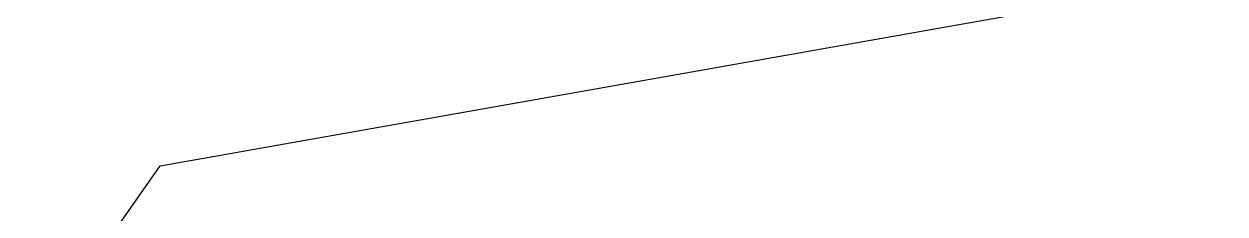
# Model space of a CAD drawing. Header units: millimetres. Extents: x -65527 to 8894748, y -37603 to 223697.
# Drawn here: x -31393.3 to -31378.14, y 101139.19 to 101141.59 of the extents above; entities that cross this region are included whole.
import ezdxf

# ---------------------------------------------------------------- set-up
doc = ezdxf.new("R2010")
doc.units = ezdxf.units.MM
doc.header["$LTSCALE"] = 10
doc.layers.add('Архитектура', color=251, linetype='Continuous')

msp = doc.modelspace()

# ---------------------------------------------------------------- linework, layer by layer
at = {"layer": 'Архитектура', "lineweight": 25, "transparency": 33554684}
msp.add_lwpolyline([(-31387.183, 101109.373), (-31392.375, 101138.665), (-31391.585, 101139.796), (-31368.845, 101143.826), (-31367.715, 101143.036), (-31367.013, 101139.074), (-31367.93, 101138.664), (-31368.213, 101138.861), (-31372.775, 101138.053), (-31372.874, 101137.911), (-31374.977, 101135.805), (-31375.364, 101134.498), (-31374.322, 101128.616)], dxfattribs=at)
msp.add_lwpolyline([(-31387.183, 101109.373), (-31392.375, 101138.665), (-31391.585, 101139.796), (-31368.845, 101143.826), (-31367.715, 101143.036), (-31367.013, 101139.074), (-31367.93, 101138.664), (-31368.213, 101138.861), (-31372.775, 101138.053), (-31372.874, 101137.911), (-31374.977, 101135.805), (-31375.364, 101134.498), (-31374.322, 101128.616)], dxfattribs=at)
msp.add_lwpolyline([(-31387.183, 101109.373), (-31392.375, 101138.665), (-31391.585, 101139.796), (-31368.845, 101143.826), (-31367.715, 101143.036), (-31367.013, 101139.074), (-31367.93, 101138.664), (-31368.213, 101138.861), (-31372.775, 101138.053), (-31372.874, 101137.911), (-31374.977, 101135.805), (-31375.364, 101134.498), (-31374.322, 101128.616)], dxfattribs=at)
msp.add_lwpolyline([(-31387.183, 101109.373), (-31392.375, 101138.665), (-31391.585, 101139.796), (-31368.845, 101143.826), (-31367.715, 101143.036), (-31367.013, 101139.074), (-31367.93, 101138.664), (-31368.213, 101138.861), (-31372.775, 101138.053), (-31372.874, 101137.911), (-31374.977, 101135.805), (-31375.364, 101134.498), (-31374.322, 101128.616)], dxfattribs=at)
msp.add_lwpolyline([(-31387.183, 101109.373), (-31392.375, 101138.665), (-31391.585, 101139.796), (-31368.845, 101143.826), (-31367.715, 101143.036), (-31367.013, 101139.074), (-31367.93, 101138.664), (-31368.213, 101138.861), (-31372.775, 101138.053), (-31372.874, 101137.911), (-31374.977, 101135.805), (-31375.364, 101134.498), (-31374.322, 101128.616)], dxfattribs=at)
msp.add_lwpolyline([(-31387.183, 101109.373), (-31392.375, 101138.665), (-31391.585, 101139.796), (-31368.845, 101143.826), (-31367.715, 101143.036), (-31367.013, 101139.074), (-31367.93, 101138.664), (-31368.213, 101138.861), (-31372.775, 101138.053), (-31372.874, 101137.911), (-31374.977, 101135.805), (-31375.364, 101134.498), (-31374.322, 101128.616)], dxfattribs=at)
msp.add_lwpolyline([(-31387.183, 101109.373), (-31392.375, 101138.665), (-31391.585, 101139.796), (-31368.845, 101143.826), (-31367.715, 101143.036), (-31367.013, 101139.074), (-31367.93, 101138.664), (-31368.213, 101138.861), (-31372.775, 101138.053), (-31372.874, 101137.911), (-31374.977, 101135.805), (-31375.364, 101134.498), (-31374.322, 101128.616)], dxfattribs=at)
msp.add_lwpolyline([(-31387.183, 101109.373), (-31392.375, 101138.665), (-31391.585, 101139.796), (-31368.845, 101143.826), (-31367.715, 101143.036), (-31367.013, 101139.074), (-31367.93, 101138.664), (-31368.213, 101138.861), (-31372.775, 101138.053), (-31372.874, 101137.911), (-31374.977, 101135.805), (-31375.364, 101134.498), (-31374.322, 101128.616)], dxfattribs=at)
msp.add_lwpolyline([(-31387.183, 101109.373), (-31392.375, 101138.665), (-31391.585, 101139.796), (-31368.845, 101143.826), (-31367.715, 101143.036), (-31367.013, 101139.074), (-31367.93, 101138.664), (-31368.213, 101138.861), (-31372.775, 101138.053), (-31372.874, 101137.911), (-31374.977, 101135.805), (-31375.364, 101134.498), (-31374.322, 101128.616)], dxfattribs=at)
msp.add_lwpolyline([(-31387.183, 101109.373), (-31392.375, 101138.665), (-31391.585, 101139.796), (-31368.845, 101143.826), (-31367.715, 101143.036), (-31367.013, 101139.074), (-31367.93, 101138.664), (-31368.213, 101138.861), (-31372.775, 101138.053), (-31372.874, 101137.911), (-31374.977, 101135.805), (-31375.364, 101134.498), (-31374.322, 101128.616)], dxfattribs=at)
msp.add_lwpolyline([(-31387.183, 101109.373), (-31392.375, 101138.665), (-31391.585, 101139.796), (-31368.845, 101143.826), (-31367.715, 101143.036), (-31367.013, 101139.074), (-31367.93, 101138.664), (-31368.213, 101138.861), (-31372.775, 101138.053), (-31372.874, 101137.911), (-31374.977, 101135.805), (-31375.364, 101134.498), (-31374.322, 101128.616)], dxfattribs=at)
msp.add_lwpolyline([(-31387.183, 101109.373), (-31392.375, 101138.665), (-31391.585, 101139.796), (-31368.845, 101143.826), (-31367.715, 101143.036), (-31367.013, 101139.074), (-31367.93, 101138.664), (-31368.213, 101138.861), (-31372.775, 101138.053), (-31372.874, 101137.911), (-31374.977, 101135.805), (-31375.364, 101134.498), (-31374.322, 101128.616)], dxfattribs=at)
msp.add_lwpolyline([(-31387.183, 101109.373), (-31392.375, 101138.665), (-31391.585, 101139.796), (-31368.845, 101143.826), (-31367.715, 101143.036), (-31367.013, 101139.074), (-31367.93, 101138.664), (-31368.213, 101138.861), (-31372.775, 101138.053), (-31372.874, 101137.911), (-31374.977, 101135.805), (-31375.364, 101134.498), (-31374.322, 101128.616)], dxfattribs=at)
msp.add_lwpolyline([(-31387.183, 101109.373), (-31392.375, 101138.665), (-31391.585, 101139.796), (-31368.845, 101143.826), (-31367.715, 101143.036), (-31367.013, 101139.074), (-31367.93, 101138.664), (-31368.213, 101138.861), (-31372.775, 101138.053), (-31372.874, 101137.911), (-31374.977, 101135.805), (-31375.364, 101134.498), (-31374.322, 101128.616)], dxfattribs=at)
msp.add_lwpolyline([(-31387.183, 101109.373), (-31392.375, 101138.665), (-31391.585, 101139.796), (-31368.845, 101143.826), (-31367.715, 101143.036), (-31367.013, 101139.074), (-31367.93, 101138.664), (-31368.213, 101138.861), (-31372.775, 101138.053), (-31372.874, 101137.911), (-31374.977, 101135.805), (-31375.364, 101134.498), (-31374.322, 101128.616)], dxfattribs=at)
msp.add_lwpolyline([(-31387.183, 101109.373), (-31392.375, 101138.665), (-31391.585, 101139.796), (-31368.845, 101143.826), (-31367.715, 101143.036), (-31367.013, 101139.074), (-31367.93, 101138.664), (-31368.213, 101138.861), (-31372.775, 101138.053), (-31372.874, 101137.911), (-31374.977, 101135.805), (-31375.364, 101134.498), (-31374.322, 101128.616)], dxfattribs=at)
msp.add_lwpolyline([(-31387.183, 101109.373), (-31392.375, 101138.665), (-31391.585, 101139.796), (-31368.845, 101143.826), (-31367.715, 101143.036), (-31367.013, 101139.074), (-31367.93, 101138.664), (-31368.213, 101138.861), (-31372.775, 101138.053), (-31372.874, 101137.911), (-31374.977, 101135.805), (-31375.364, 101134.498), (-31374.322, 101128.616)], dxfattribs=at)
msp.add_lwpolyline([(-31387.183, 101109.373), (-31392.375, 101138.665), (-31391.585, 101139.796), (-31368.845, 101143.826), (-31367.715, 101143.036), (-31367.013, 101139.074), (-31367.93, 101138.664), (-31368.213, 101138.861), (-31372.775, 101138.053), (-31372.874, 101137.911), (-31374.977, 101135.805), (-31375.364, 101134.498), (-31374.322, 101128.616)], dxfattribs=at)
msp.add_lwpolyline([(-31387.183, 101109.373), (-31392.375, 101138.665), (-31391.585, 101139.796), (-31368.845, 101143.826), (-31367.715, 101143.036), (-31367.013, 101139.074), (-31367.93, 101138.664), (-31368.213, 101138.861), (-31372.775, 101138.053), (-31372.874, 101137.911), (-31374.977, 101135.805), (-31375.364, 101134.498), (-31374.322, 101128.616)], dxfattribs=at)
msp.add_lwpolyline([(-31387.183, 101109.373), (-31392.375, 101138.665), (-31391.585, 101139.796), (-31368.845, 101143.826), (-31367.715, 101143.036), (-31367.013, 101139.074), (-31367.93, 101138.664), (-31368.213, 101138.861), (-31372.775, 101138.053), (-31372.874, 101137.911), (-31374.977, 101135.805), (-31375.364, 101134.498), (-31374.322, 101128.616)], dxfattribs=at)
msp.add_lwpolyline([(-31387.183, 101109.373), (-31392.375, 101138.665), (-31391.585, 101139.796), (-31368.845, 101143.826), (-31367.715, 101143.036), (-31367.013, 101139.074), (-31367.93, 101138.664), (-31368.213, 101138.861), (-31372.775, 101138.053), (-31372.874, 101137.911), (-31374.977, 101135.805), (-31375.364, 101134.498), (-31374.322, 101128.616)], dxfattribs=at)
msp.add_lwpolyline([(-31387.183, 101109.373), (-31392.375, 101138.665), (-31391.585, 101139.796), (-31368.845, 101143.826), (-31367.715, 101143.036), (-31367.013, 101139.074), (-31367.93, 101138.664), (-31368.213, 101138.861), (-31372.775, 101138.053), (-31372.874, 101137.911), (-31374.977, 101135.805), (-31375.364, 101134.498), (-31374.322, 101128.616)], dxfattribs=at)
msp.add_lwpolyline([(-31387.183, 101109.373), (-31392.375, 101138.665), (-31391.585, 101139.796), (-31368.845, 101143.826), (-31367.715, 101143.036), (-31367.013, 101139.074), (-31367.93, 101138.664), (-31368.213, 101138.861), (-31372.775, 101138.053), (-31372.874, 101137.911), (-31374.977, 101135.805), (-31375.364, 101134.498), (-31374.322, 101128.616)], dxfattribs=at)
msp.add_lwpolyline([(-31387.183, 101109.373), (-31392.375, 101138.665), (-31391.585, 101139.796), (-31368.845, 101143.826), (-31367.715, 101143.036), (-31367.013, 101139.074), (-31367.93, 101138.664), (-31368.213, 101138.861), (-31372.775, 101138.053), (-31372.874, 101137.911), (-31374.977, 101135.805), (-31375.364, 101134.498), (-31374.322, 101128.616)], dxfattribs=at)
msp.add_lwpolyline([(-31387.183, 101109.373), (-31392.375, 101138.665), (-31391.585, 101139.796), (-31368.845, 101143.826), (-31367.715, 101143.036), (-31367.013, 101139.074), (-31367.93, 101138.664), (-31368.213, 101138.861), (-31372.775, 101138.053), (-31372.874, 101137.911), (-31374.977, 101135.805), (-31375.364, 101134.498), (-31374.322, 101128.616)], dxfattribs=at)
msp.add_lwpolyline([(-31387.183, 101109.373), (-31392.375, 101138.665), (-31391.585, 101139.796), (-31368.845, 101143.826), (-31367.715, 101143.036), (-31367.013, 101139.074), (-31367.93, 101138.664), (-31368.213, 101138.861), (-31372.775, 101138.053), (-31372.874, 101137.911), (-31374.977, 101135.805), (-31375.364, 101134.498), (-31374.322, 101128.616)], dxfattribs=at)
msp.add_lwpolyline([(-31387.183, 101109.373), (-31392.375, 101138.665), (-31391.585, 101139.796), (-31368.845, 101143.826), (-31367.715, 101143.036), (-31367.013, 101139.074), (-31367.93, 101138.664), (-31368.213, 101138.861), (-31372.775, 101138.053), (-31372.874, 101137.911), (-31374.977, 101135.805), (-31375.364, 101134.498), (-31374.322, 101128.616)], dxfattribs=at)
msp.add_lwpolyline([(-31387.183, 101109.373), (-31392.375, 101138.665), (-31391.585, 101139.796), (-31368.845, 101143.826), (-31367.715, 101143.036), (-31367.013, 101139.074), (-31367.93, 101138.664), (-31368.213, 101138.861), (-31372.775, 101138.053), (-31372.874, 101137.911), (-31374.977, 101135.805), (-31375.364, 101134.498), (-31374.322, 101128.616)], dxfattribs=at)
msp.add_lwpolyline([(-31387.183, 101109.373), (-31392.375, 101138.665), (-31391.585, 101139.796), (-31368.845, 101143.826), (-31367.715, 101143.036), (-31367.013, 101139.074), (-31367.93, 101138.664), (-31368.213, 101138.861), (-31372.775, 101138.053), (-31372.874, 101137.911), (-31374.977, 101135.805), (-31375.364, 101134.498), (-31374.322, 101128.616)], dxfattribs=at)
msp.add_lwpolyline([(-31387.183, 101109.373), (-31392.375, 101138.665), (-31391.585, 101139.796), (-31368.845, 101143.826), (-31367.715, 101143.036), (-31367.013, 101139.074), (-31367.93, 101138.664), (-31368.213, 101138.861), (-31372.775, 101138.053), (-31372.874, 101137.911), (-31374.977, 101135.805), (-31375.364, 101134.498), (-31374.322, 101128.616)], dxfattribs=at)
msp.add_lwpolyline([(-31387.183, 101109.373), (-31392.375, 101138.665), (-31391.585, 101139.796), (-31368.845, 101143.826), (-31367.715, 101143.036), (-31367.013, 101139.074), (-31367.93, 101138.664), (-31368.213, 101138.861), (-31372.775, 101138.053), (-31372.874, 101137.911), (-31374.977, 101135.805), (-31375.364, 101134.498), (-31374.322, 101128.616)], dxfattribs=at)
msp.add_lwpolyline([(-31387.183, 101109.373), (-31392.375, 101138.665), (-31391.585, 101139.796), (-31368.845, 101143.826), (-31367.715, 101143.036), (-31367.013, 101139.074), (-31367.93, 101138.664), (-31368.213, 101138.861), (-31372.775, 101138.053), (-31372.874, 101137.911), (-31374.977, 101135.805), (-31375.364, 101134.498), (-31374.322, 101128.616)], dxfattribs=at)
msp.add_lwpolyline([(-31387.183, 101109.373), (-31392.375, 101138.665), (-31391.585, 101139.796), (-31368.845, 101143.826), (-31367.715, 101143.036), (-31367.013, 101139.074), (-31367.93, 101138.664), (-31368.213, 101138.861), (-31372.775, 101138.053), (-31372.874, 101137.911), (-31374.977, 101135.805), (-31375.364, 101134.498), (-31374.322, 101128.616)], dxfattribs=at)
msp.add_lwpolyline([(-31387.183, 101109.373), (-31392.375, 101138.665), (-31391.585, 101139.796), (-31368.845, 101143.826), (-31367.715, 101143.036), (-31367.013, 101139.074), (-31367.93, 101138.664), (-31368.213, 101138.861), (-31372.775, 101138.053), (-31372.874, 101137.911), (-31374.977, 101135.805), (-31375.364, 101134.498), (-31374.322, 101128.616)], dxfattribs=at)
msp.add_lwpolyline([(-31387.183, 101109.373), (-31392.375, 101138.665), (-31391.585, 101139.796), (-31368.845, 101143.826), (-31367.715, 101143.036), (-31367.013, 101139.074), (-31367.93, 101138.664), (-31368.213, 101138.861), (-31372.775, 101138.053), (-31372.874, 101137.911), (-31374.977, 101135.805), (-31375.364, 101134.498), (-31374.322, 101128.616)], dxfattribs=at)
msp.add_lwpolyline([(-31387.183, 101109.373), (-31392.375, 101138.665), (-31391.585, 101139.796), (-31368.845, 101143.826), (-31367.715, 101143.036), (-31367.013, 101139.074), (-31367.93, 101138.664), (-31368.213, 101138.861), (-31372.775, 101138.053), (-31372.874, 101137.911), (-31374.977, 101135.805), (-31375.364, 101134.498), (-31374.322, 101128.616)], dxfattribs=at)
msp.add_lwpolyline([(-31387.183, 101109.373), (-31392.375, 101138.665), (-31391.585, 101139.796), (-31368.845, 101143.826), (-31367.715, 101143.036), (-31367.013, 101139.074), (-31367.93, 101138.664), (-31368.213, 101138.861), (-31372.775, 101138.053), (-31372.874, 101137.911), (-31374.977, 101135.805), (-31375.364, 101134.498), (-31374.322, 101128.616)], dxfattribs=at)
msp.add_lwpolyline([(-31387.183, 101109.373), (-31392.375, 101138.665), (-31391.585, 101139.796), (-31368.845, 101143.826), (-31367.715, 101143.036), (-31367.013, 101139.074), (-31367.93, 101138.664), (-31368.213, 101138.861), (-31372.775, 101138.053), (-31372.874, 101137.911), (-31374.977, 101135.805), (-31375.364, 101134.498), (-31374.322, 101128.616)], dxfattribs=at)
msp.add_lwpolyline([(-31387.183, 101109.373), (-31392.375, 101138.665), (-31391.585, 101139.796), (-31368.845, 101143.826), (-31367.715, 101143.036), (-31367.013, 101139.074), (-31367.93, 101138.664), (-31368.213, 101138.861), (-31372.775, 101138.053), (-31372.874, 101137.911), (-31374.977, 101135.805), (-31375.364, 101134.498), (-31374.322, 101128.616)], dxfattribs=at)
msp.add_lwpolyline([(-31387.183, 101109.373), (-31392.375, 101138.665), (-31391.585, 101139.796), (-31368.845, 101143.826), (-31367.715, 101143.036), (-31367.013, 101139.074), (-31367.93, 101138.664), (-31368.213, 101138.861), (-31372.775, 101138.053), (-31372.874, 101137.911), (-31374.977, 101135.805), (-31375.364, 101134.498), (-31374.322, 101128.616)], dxfattribs=at)
msp.add_lwpolyline([(-31387.183, 101109.373), (-31392.375, 101138.665), (-31391.585, 101139.796), (-31368.845, 101143.826), (-31367.715, 101143.036), (-31367.013, 101139.074), (-31367.93, 101138.664), (-31368.213, 101138.861), (-31372.775, 101138.053), (-31372.874, 101137.911), (-31374.977, 101135.805), (-31375.364, 101134.498), (-31374.322, 101128.616)], dxfattribs=at)
msp.add_lwpolyline([(-31387.183, 101109.373), (-31392.375, 101138.665), (-31391.585, 101139.796), (-31368.845, 101143.826), (-31367.715, 101143.036), (-31367.013, 101139.074), (-31367.93, 101138.664), (-31368.213, 101138.861), (-31372.775, 101138.053), (-31372.874, 101137.911), (-31374.977, 101135.805), (-31375.364, 101134.498), (-31374.322, 101128.616)], dxfattribs=at)
msp.add_lwpolyline([(-31387.183, 101109.373), (-31392.375, 101138.665), (-31391.585, 101139.796), (-31368.845, 101143.826), (-31367.715, 101143.036), (-31367.013, 101139.074), (-31367.93, 101138.664), (-31368.213, 101138.861), (-31372.775, 101138.053), (-31372.874, 101137.911), (-31374.977, 101135.805), (-31375.364, 101134.498), (-31374.322, 101128.616)], dxfattribs=at)
msp.add_lwpolyline([(-31387.183, 101109.373), (-31392.375, 101138.665), (-31391.585, 101139.796), (-31368.845, 101143.826), (-31367.715, 101143.036), (-31367.013, 101139.074), (-31367.93, 101138.664), (-31368.213, 101138.861), (-31372.775, 101138.053), (-31372.874, 101137.911), (-31374.977, 101135.805), (-31375.364, 101134.498), (-31374.322, 101128.616)], dxfattribs=at)
msp.add_lwpolyline([(-31387.183, 101109.373), (-31392.375, 101138.665), (-31391.585, 101139.796), (-31368.845, 101143.826), (-31367.715, 101143.036), (-31367.013, 101139.074), (-31367.93, 101138.664), (-31368.213, 101138.861), (-31372.775, 101138.053), (-31372.874, 101137.911), (-31374.977, 101135.805), (-31375.364, 101134.498), (-31374.322, 101128.616)], dxfattribs=at)
msp.add_lwpolyline([(-31387.183, 101109.373), (-31392.375, 101138.665), (-31391.585, 101139.796), (-31368.845, 101143.826), (-31367.715, 101143.036), (-31367.013, 101139.074), (-31367.93, 101138.664), (-31368.213, 101138.861), (-31372.775, 101138.053), (-31372.874, 101137.911), (-31374.977, 101135.805), (-31375.364, 101134.498), (-31374.322, 101128.616)], dxfattribs=at)
msp.add_lwpolyline([(-31387.183, 101109.373), (-31392.375, 101138.665), (-31391.585, 101139.796), (-31368.845, 101143.826), (-31367.715, 101143.036), (-31367.013, 101139.074), (-31367.93, 101138.664), (-31368.213, 101138.861), (-31372.775, 101138.053), (-31372.874, 101137.911), (-31374.977, 101135.805), (-31375.364, 101134.498), (-31374.322, 101128.616)], dxfattribs=at)
msp.add_lwpolyline([(-31387.183, 101109.373), (-31392.375, 101138.665), (-31391.585, 101139.796), (-31368.845, 101143.826), (-31367.715, 101143.036), (-31367.013, 101139.074), (-31367.93, 101138.664), (-31368.213, 101138.861), (-31372.775, 101138.053), (-31372.874, 101137.911), (-31374.977, 101135.805), (-31375.364, 101134.498), (-31374.322, 101128.616)], dxfattribs=at)
msp.add_lwpolyline([(-31387.183, 101109.373), (-31392.375, 101138.665), (-31391.585, 101139.796), (-31368.845, 101143.826), (-31367.715, 101143.036), (-31367.013, 101139.074), (-31367.93, 101138.664), (-31368.213, 101138.861), (-31372.775, 101138.053), (-31372.874, 101137.911), (-31374.977, 101135.805), (-31375.364, 101134.498), (-31374.322, 101128.616)], dxfattribs=at)
msp.add_lwpolyline([(-31387.183, 101109.373), (-31392.375, 101138.665), (-31391.585, 101139.796), (-31368.845, 101143.826), (-31367.715, 101143.036), (-31367.013, 101139.074), (-31367.93, 101138.664), (-31368.213, 101138.861), (-31372.775, 101138.053), (-31372.874, 101137.911), (-31374.977, 101135.805), (-31375.364, 101134.498), (-31374.322, 101128.616)], dxfattribs=at)
msp.add_lwpolyline([(-31387.183, 101109.373), (-31392.375, 101138.665), (-31391.585, 101139.796), (-31368.845, 101143.826), (-31367.715, 101143.036), (-31367.013, 101139.074), (-31367.93, 101138.664), (-31368.213, 101138.861), (-31372.775, 101138.053), (-31372.874, 101137.911), (-31374.977, 101135.805), (-31375.364, 101134.498), (-31374.322, 101128.616)], dxfattribs=at)
msp.add_lwpolyline([(-31387.183, 101109.373), (-31392.375, 101138.665), (-31391.585, 101139.796), (-31368.845, 101143.826), (-31367.715, 101143.036), (-31367.013, 101139.074), (-31367.93, 101138.664), (-31368.213, 101138.861), (-31372.775, 101138.053), (-31372.874, 101137.911), (-31374.977, 101135.805), (-31375.364, 101134.498), (-31374.322, 101128.616)], dxfattribs=at)
msp.add_lwpolyline([(-31387.183, 101109.373), (-31392.375, 101138.665), (-31391.585, 101139.796), (-31368.845, 101143.826), (-31367.715, 101143.036), (-31367.013, 101139.074), (-31367.93, 101138.664), (-31368.213, 101138.861), (-31372.775, 101138.053), (-31372.874, 101137.911), (-31374.977, 101135.805), (-31375.364, 101134.498), (-31374.322, 101128.616)], dxfattribs=at)
msp.add_lwpolyline([(-31387.183, 101109.373), (-31392.375, 101138.665), (-31391.585, 101139.796), (-31368.845, 101143.826), (-31367.715, 101143.036), (-31367.013, 101139.074), (-31367.93, 101138.664), (-31368.213, 101138.861), (-31372.775, 101138.053), (-31372.874, 101137.911), (-31374.977, 101135.805), (-31375.364, 101134.498), (-31374.322, 101128.616)], dxfattribs=at)
msp.add_lwpolyline([(-31387.183, 101109.373), (-31392.375, 101138.665), (-31391.585, 101139.796), (-31368.845, 101143.826), (-31367.715, 101143.036), (-31367.013, 101139.074), (-31367.93, 101138.664), (-31368.213, 101138.861), (-31372.775, 101138.053), (-31372.874, 101137.911), (-31374.977, 101135.805), (-31375.364, 101134.498), (-31374.322, 101128.616)], dxfattribs=at)
msp.add_lwpolyline([(-31387.183, 101109.373), (-31392.375, 101138.665), (-31391.585, 101139.796), (-31368.845, 101143.826), (-31367.715, 101143.036), (-31367.013, 101139.074), (-31367.93, 101138.664), (-31368.213, 101138.861), (-31372.775, 101138.053), (-31372.874, 101137.911), (-31374.977, 101135.805), (-31375.364, 101134.498), (-31374.322, 101128.616)], dxfattribs=at)
msp.add_lwpolyline([(-31387.183, 101109.373), (-31392.375, 101138.665), (-31391.585, 101139.796), (-31368.845, 101143.826), (-31367.715, 101143.036), (-31367.013, 101139.074), (-31367.93, 101138.664), (-31368.213, 101138.861), (-31372.775, 101138.053), (-31372.874, 101137.911), (-31374.977, 101135.805), (-31375.364, 101134.498), (-31374.322, 101128.616)], dxfattribs=at)
msp.add_lwpolyline([(-31387.183, 101109.373), (-31392.375, 101138.665), (-31391.585, 101139.796), (-31368.845, 101143.826), (-31367.715, 101143.036), (-31367.013, 101139.074), (-31367.93, 101138.664), (-31368.213, 101138.861), (-31372.775, 101138.053), (-31372.874, 101137.911), (-31374.977, 101135.805), (-31375.364, 101134.498), (-31374.322, 101128.616)], dxfattribs=at)
msp.add_lwpolyline([(-31387.183, 101109.373), (-31392.375, 101138.665), (-31391.585, 101139.796), (-31368.845, 101143.826), (-31367.715, 101143.036), (-31367.013, 101139.074), (-31367.93, 101138.664), (-31368.213, 101138.861), (-31372.775, 101138.053), (-31372.874, 101137.911), (-31374.977, 101135.805), (-31375.364, 101134.498), (-31374.322, 101128.616)], dxfattribs=at)
msp.add_lwpolyline([(-31387.183, 101109.373), (-31392.375, 101138.665), (-31391.585, 101139.796), (-31368.845, 101143.826), (-31367.715, 101143.036), (-31367.013, 101139.074), (-31367.93, 101138.664), (-31368.213, 101138.861), (-31372.775, 101138.053), (-31372.874, 101137.911), (-31374.977, 101135.805), (-31375.364, 101134.498), (-31374.322, 101128.616)], dxfattribs=at)
msp.add_lwpolyline([(-31387.183, 101109.373), (-31392.375, 101138.665), (-31391.585, 101139.796), (-31368.845, 101143.826), (-31367.715, 101143.036), (-31367.013, 101139.074), (-31367.93, 101138.664), (-31368.213, 101138.861), (-31372.775, 101138.053), (-31372.874, 101137.911), (-31374.977, 101135.805), (-31375.364, 101134.498), (-31374.322, 101128.616)], dxfattribs=at)
msp.add_lwpolyline([(-31387.183, 101109.373), (-31392.375, 101138.665), (-31391.585, 101139.796), (-31368.845, 101143.826), (-31367.715, 101143.036), (-31367.013, 101139.074), (-31367.93, 101138.664), (-31368.213, 101138.861), (-31372.775, 101138.053), (-31372.874, 101137.911), (-31374.977, 101135.805), (-31375.364, 101134.498), (-31374.322, 101128.616)], dxfattribs=at)
msp.add_lwpolyline([(-31387.183, 101109.373), (-31392.375, 101138.665), (-31391.585, 101139.796), (-31368.845, 101143.826), (-31367.715, 101143.036), (-31367.013, 101139.074), (-31367.93, 101138.664), (-31368.213, 101138.861), (-31372.775, 101138.053), (-31372.874, 101137.911), (-31374.977, 101135.805), (-31375.364, 101134.498), (-31374.322, 101128.616)], dxfattribs=at)
msp.add_lwpolyline([(-31387.183, 101109.373), (-31392.375, 101138.665), (-31391.585, 101139.796), (-31368.845, 101143.826), (-31367.715, 101143.036), (-31367.013, 101139.074), (-31367.93, 101138.664), (-31368.213, 101138.861), (-31372.775, 101138.053), (-31372.874, 101137.911), (-31374.977, 101135.805), (-31375.364, 101134.498), (-31374.322, 101128.616)], dxfattribs=at)
msp.add_lwpolyline([(-31387.183, 101109.373), (-31392.375, 101138.665), (-31391.585, 101139.796), (-31368.845, 101143.826), (-31367.715, 101143.036), (-31367.013, 101139.074), (-31367.93, 101138.664), (-31368.213, 101138.861), (-31372.775, 101138.053), (-31372.874, 101137.911), (-31374.977, 101135.805), (-31375.364, 101134.498), (-31374.322, 101128.616)], dxfattribs=at)
msp.add_lwpolyline([(-31387.183, 101109.373), (-31392.375, 101138.665), (-31391.585, 101139.796), (-31368.845, 101143.826), (-31367.715, 101143.036), (-31367.013, 101139.074), (-31367.93, 101138.664), (-31368.213, 101138.861), (-31372.775, 101138.053), (-31372.874, 101137.911), (-31374.977, 101135.805), (-31375.364, 101134.498), (-31374.322, 101128.616)], dxfattribs=at)
msp.add_lwpolyline([(-31387.183, 101109.373), (-31392.375, 101138.665), (-31391.585, 101139.796), (-31368.845, 101143.826), (-31367.715, 101143.036), (-31367.013, 101139.074), (-31367.93, 101138.664), (-31368.213, 101138.861), (-31372.775, 101138.053), (-31372.874, 101137.911), (-31374.977, 101135.805), (-31375.364, 101134.498), (-31374.322, 101128.616)], dxfattribs=at)
msp.add_lwpolyline([(-31387.183, 101109.373), (-31392.375, 101138.665), (-31391.585, 101139.796), (-31368.845, 101143.826), (-31367.715, 101143.036), (-31367.013, 101139.074), (-31367.93, 101138.664), (-31368.213, 101138.861), (-31372.775, 101138.053), (-31372.874, 101137.911), (-31374.977, 101135.805), (-31375.364, 101134.498), (-31374.322, 101128.616)], dxfattribs=at)
msp.add_lwpolyline([(-31387.183, 101109.373), (-31392.375, 101138.665), (-31391.585, 101139.796), (-31368.845, 101143.826), (-31367.715, 101143.036), (-31367.013, 101139.074), (-31367.93, 101138.664), (-31368.213, 101138.861), (-31372.775, 101138.053), (-31372.874, 101137.911), (-31374.977, 101135.805), (-31375.364, 101134.498), (-31374.322, 101128.616)], dxfattribs=at)
msp.add_lwpolyline([(-31387.183, 101109.373), (-31392.375, 101138.665), (-31391.585, 101139.796), (-31368.845, 101143.826), (-31367.715, 101143.036), (-31367.013, 101139.074), (-31367.93, 101138.664), (-31368.213, 101138.861), (-31372.775, 101138.053), (-31372.874, 101137.911), (-31374.977, 101135.805), (-31375.364, 101134.498), (-31374.322, 101128.616)], dxfattribs=at)
msp.add_lwpolyline([(-31387.183, 101109.373), (-31392.375, 101138.665), (-31391.585, 101139.796), (-31368.845, 101143.826), (-31367.715, 101143.036), (-31367.013, 101139.074), (-31367.93, 101138.664), (-31368.213, 101138.861), (-31372.775, 101138.053), (-31372.874, 101137.911), (-31374.977, 101135.805), (-31375.364, 101134.498), (-31374.322, 101128.616)], dxfattribs=at)
msp.add_lwpolyline([(-31387.183, 101109.373), (-31392.375, 101138.665), (-31391.585, 101139.796), (-31368.845, 101143.826), (-31367.715, 101143.036), (-31367.013, 101139.074), (-31367.93, 101138.664), (-31368.213, 101138.861), (-31372.775, 101138.053), (-31372.874, 101137.911), (-31374.977, 101135.805), (-31375.364, 101134.498), (-31374.322, 101128.616)], dxfattribs=at)
msp.add_lwpolyline([(-31387.183, 101109.373), (-31392.375, 101138.665), (-31391.585, 101139.796), (-31368.845, 101143.826), (-31367.715, 101143.036), (-31367.013, 101139.074), (-31367.93, 101138.664), (-31368.213, 101138.861), (-31372.775, 101138.053), (-31372.874, 101137.911), (-31374.977, 101135.805), (-31375.364, 101134.498), (-31374.322, 101128.616)], dxfattribs=at)
msp.add_lwpolyline([(-31387.183, 101109.373), (-31392.375, 101138.665), (-31391.585, 101139.796), (-31368.845, 101143.826), (-31367.715, 101143.036), (-31367.013, 101139.074), (-31367.93, 101138.664), (-31368.213, 101138.861), (-31372.775, 101138.053), (-31372.874, 101137.911), (-31374.977, 101135.805), (-31375.364, 101134.498), (-31374.322, 101128.616)], dxfattribs=at)
msp.add_lwpolyline([(-31387.183, 101109.373), (-31392.375, 101138.665), (-31391.585, 101139.796), (-31368.845, 101143.826), (-31367.715, 101143.036), (-31367.013, 101139.074), (-31367.93, 101138.664), (-31368.213, 101138.861), (-31372.775, 101138.053), (-31372.874, 101137.911), (-31374.977, 101135.805), (-31375.364, 101134.498), (-31374.322, 101128.616)], dxfattribs=at)
msp.add_lwpolyline([(-31387.183, 101109.373), (-31392.375, 101138.665), (-31391.585, 101139.796), (-31368.845, 101143.826), (-31367.715, 101143.036), (-31367.013, 101139.074), (-31367.93, 101138.664), (-31368.213, 101138.861), (-31372.775, 101138.053), (-31372.874, 101137.911), (-31374.977, 101135.805), (-31375.364, 101134.498), (-31374.322, 101128.616)], dxfattribs=at)
msp.add_lwpolyline([(-31387.183, 101109.373), (-31392.375, 101138.665), (-31391.585, 101139.796), (-31368.845, 101143.826), (-31367.715, 101143.036), (-31367.013, 101139.074), (-31367.93, 101138.664), (-31368.213, 101138.861), (-31372.775, 101138.053), (-31372.874, 101137.911), (-31374.977, 101135.805), (-31375.364, 101134.498), (-31374.322, 101128.616)], dxfattribs=at)
msp.add_lwpolyline([(-31387.183, 101109.373), (-31392.375, 101138.665), (-31391.585, 101139.796), (-31368.845, 101143.826), (-31367.715, 101143.036), (-31367.013, 101139.074), (-31367.93, 101138.664), (-31368.213, 101138.861), (-31372.775, 101138.053), (-31372.874, 101137.911), (-31374.977, 101135.805), (-31375.364, 101134.498), (-31374.322, 101128.616)], dxfattribs=at)
msp.add_lwpolyline([(-31387.183, 101109.373), (-31392.375, 101138.665), (-31391.585, 101139.796), (-31368.845, 101143.826), (-31367.715, 101143.036), (-31367.013, 101139.074), (-31367.93, 101138.664), (-31368.213, 101138.861), (-31372.775, 101138.053), (-31372.874, 101137.911), (-31374.977, 101135.805), (-31375.364, 101134.498), (-31374.322, 101128.616)], dxfattribs=at)
msp.add_lwpolyline([(-31387.183, 101109.373), (-31392.375, 101138.665), (-31391.585, 101139.796), (-31368.845, 101143.826), (-31367.715, 101143.036), (-31367.013, 101139.074), (-31367.93, 101138.664), (-31368.213, 101138.861), (-31372.775, 101138.053), (-31372.874, 101137.911), (-31374.977, 101135.805), (-31375.364, 101134.498), (-31374.322, 101128.616)], dxfattribs=at)
msp.add_lwpolyline([(-31387.183, 101109.373), (-31392.375, 101138.665), (-31391.585, 101139.796), (-31368.845, 101143.826), (-31367.715, 101143.036), (-31367.013, 101139.074), (-31367.93, 101138.664), (-31368.213, 101138.861), (-31372.775, 101138.053), (-31372.874, 101137.911), (-31374.977, 101135.805), (-31375.364, 101134.498), (-31374.322, 101128.616)], dxfattribs=at)
msp.add_lwpolyline([(-31387.183, 101109.373), (-31392.375, 101138.665), (-31391.585, 101139.796), (-31368.845, 101143.826), (-31367.715, 101143.036), (-31367.013, 101139.074), (-31367.93, 101138.664), (-31368.213, 101138.861), (-31372.775, 101138.053), (-31372.874, 101137.911), (-31374.977, 101135.805), (-31375.364, 101134.498), (-31374.322, 101128.616)], dxfattribs=at)
msp.add_lwpolyline([(-31387.183, 101109.373), (-31392.375, 101138.665), (-31391.585, 101139.796), (-31368.845, 101143.826), (-31367.715, 101143.036), (-31367.013, 101139.074), (-31367.93, 101138.664), (-31368.213, 101138.861), (-31372.775, 101138.053), (-31372.874, 101137.911), (-31374.977, 101135.805), (-31375.364, 101134.498), (-31374.322, 101128.616)], dxfattribs=at)
msp.add_lwpolyline([(-31387.183, 101109.373), (-31392.375, 101138.665), (-31391.585, 101139.796), (-31368.845, 101143.826), (-31367.715, 101143.036), (-31367.013, 101139.074), (-31367.93, 101138.664), (-31368.213, 101138.861), (-31372.775, 101138.053), (-31372.874, 101137.911), (-31374.977, 101135.805), (-31375.364, 101134.498), (-31374.322, 101128.616)], dxfattribs=at)
msp.add_lwpolyline([(-31387.183, 101109.373), (-31392.375, 101138.665), (-31391.585, 101139.796), (-31368.845, 101143.826), (-31367.715, 101143.036), (-31367.013, 101139.074), (-31367.93, 101138.664), (-31368.213, 101138.861), (-31372.775, 101138.053), (-31372.874, 101137.911), (-31374.977, 101135.805), (-31375.364, 101134.498), (-31374.322, 101128.616)], dxfattribs=at)
msp.add_lwpolyline([(-31387.183, 101109.373), (-31392.375, 101138.665), (-31391.585, 101139.796), (-31368.845, 101143.826), (-31367.715, 101143.036), (-31367.013, 101139.074), (-31367.93, 101138.664), (-31368.213, 101138.861), (-31372.775, 101138.053), (-31372.874, 101137.911), (-31374.977, 101135.805), (-31375.364, 101134.498), (-31374.322, 101128.616)], dxfattribs=at)
msp.add_lwpolyline([(-31387.183, 101109.373), (-31392.375, 101138.665), (-31391.585, 101139.796), (-31368.845, 101143.826), (-31367.715, 101143.036), (-31367.013, 101139.074), (-31367.93, 101138.664), (-31368.213, 101138.861), (-31372.775, 101138.053), (-31372.874, 101137.911), (-31374.977, 101135.805), (-31375.364, 101134.498), (-31374.322, 101128.616)], dxfattribs=at)
msp.add_lwpolyline([(-31387.183, 101109.373), (-31392.375, 101138.665), (-31391.585, 101139.796), (-31368.845, 101143.826), (-31367.715, 101143.036), (-31367.013, 101139.074), (-31367.93, 101138.664), (-31368.213, 101138.861), (-31372.775, 101138.053), (-31372.874, 101137.911), (-31374.977, 101135.805), (-31375.364, 101134.498), (-31374.322, 101128.616)], dxfattribs=at)
msp.add_lwpolyline([(-31387.183, 101109.373), (-31392.375, 101138.665), (-31391.585, 101139.796), (-31368.845, 101143.826), (-31367.715, 101143.036), (-31367.013, 101139.074), (-31367.93, 101138.664), (-31368.213, 101138.861), (-31372.775, 101138.053), (-31372.874, 101137.911), (-31374.977, 101135.805), (-31375.364, 101134.498), (-31374.322, 101128.616)], dxfattribs=at)
msp.add_lwpolyline([(-31387.183, 101109.373), (-31392.375, 101138.665), (-31391.585, 101139.796), (-31368.845, 101143.826), (-31367.715, 101143.036), (-31367.013, 101139.074), (-31367.93, 101138.664), (-31368.213, 101138.861), (-31372.775, 101138.053), (-31372.874, 101137.911), (-31374.977, 101135.805), (-31375.364, 101134.498), (-31374.322, 101128.616)], dxfattribs=at)
msp.add_lwpolyline([(-31387.183, 101109.373), (-31392.375, 101138.665), (-31391.585, 101139.796), (-31368.845, 101143.826), (-31367.715, 101143.036), (-31367.013, 101139.074), (-31367.93, 101138.664), (-31368.213, 101138.861), (-31372.775, 101138.053), (-31372.874, 101137.911), (-31374.977, 101135.805), (-31375.364, 101134.498), (-31374.322, 101128.616)], dxfattribs=at)
msp.add_lwpolyline([(-31387.183, 101109.373), (-31392.375, 101138.665), (-31391.585, 101139.796), (-31368.845, 101143.826), (-31367.715, 101143.036), (-31367.013, 101139.074), (-31367.93, 101138.664), (-31368.213, 101138.861), (-31372.775, 101138.053), (-31372.874, 101137.911), (-31374.977, 101135.805), (-31375.364, 101134.498), (-31374.322, 101128.616)], dxfattribs=at)
msp.add_lwpolyline([(-31387.183, 101109.373), (-31392.375, 101138.665), (-31391.585, 101139.796), (-31368.845, 101143.826), (-31367.715, 101143.036), (-31367.013, 101139.074), (-31367.93, 101138.664), (-31368.213, 101138.861), (-31372.775, 101138.053), (-31372.874, 101137.911), (-31374.977, 101135.805), (-31375.364, 101134.498), (-31374.322, 101128.616)], dxfattribs=at)
msp.add_lwpolyline([(-31387.183, 101109.373), (-31392.375, 101138.665), (-31391.585, 101139.796), (-31368.845, 101143.826), (-31367.715, 101143.036), (-31367.013, 101139.074), (-31367.93, 101138.664), (-31368.213, 101138.861), (-31372.775, 101138.053), (-31372.874, 101137.911), (-31374.977, 101135.805), (-31375.364, 101134.498), (-31374.322, 101128.616)], dxfattribs=at)
msp.add_lwpolyline([(-31387.183, 101109.373), (-31392.375, 101138.665), (-31391.585, 101139.796), (-31368.845, 101143.826), (-31367.715, 101143.036), (-31367.013, 101139.074), (-31367.93, 101138.664), (-31368.213, 101138.861), (-31372.775, 101138.053), (-31372.874, 101137.911), (-31374.977, 101135.805), (-31375.364, 101134.498), (-31374.322, 101128.616)], dxfattribs=at)
msp.add_lwpolyline([(-31387.183, 101109.373), (-31392.375, 101138.665), (-31391.585, 101139.796), (-31368.845, 101143.826), (-31367.715, 101143.036), (-31367.013, 101139.074), (-31367.93, 101138.664), (-31368.213, 101138.861), (-31372.775, 101138.053), (-31372.874, 101137.911), (-31374.977, 101135.805), (-31375.364, 101134.498), (-31374.322, 101128.616)], dxfattribs=at)
msp.add_lwpolyline([(-31387.183, 101109.373), (-31392.375, 101138.665), (-31391.585, 101139.796), (-31368.845, 101143.826), (-31367.715, 101143.036), (-31367.013, 101139.074), (-31367.93, 101138.664), (-31368.213, 101138.861), (-31372.775, 101138.053), (-31372.874, 101137.911), (-31374.977, 101135.805), (-31375.364, 101134.498), (-31374.322, 101128.616)], dxfattribs=at)
msp.add_lwpolyline([(-31387.183, 101109.373), (-31392.375, 101138.665), (-31391.585, 101139.796), (-31368.845, 101143.826), (-31367.715, 101143.036), (-31367.013, 101139.074), (-31367.93, 101138.664), (-31368.213, 101138.861), (-31372.775, 101138.053), (-31372.874, 101137.911), (-31374.977, 101135.805), (-31375.364, 101134.498), (-31374.322, 101128.616)], dxfattribs=at)
msp.add_lwpolyline([(-31387.183, 101109.373), (-31392.375, 101138.665), (-31391.585, 101139.796), (-31368.845, 101143.826), (-31367.715, 101143.036), (-31367.013, 101139.074), (-31367.93, 101138.664), (-31368.213, 101138.861), (-31372.775, 101138.053), (-31372.874, 101137.911), (-31374.977, 101135.805), (-31375.364, 101134.498), (-31374.322, 101128.616)], dxfattribs=at)
msp.add_lwpolyline([(-31387.183, 101109.373), (-31392.375, 101138.665), (-31391.585, 101139.796), (-31368.845, 101143.826), (-31367.715, 101143.036), (-31367.013, 101139.074), (-31367.93, 101138.664), (-31368.213, 101138.861), (-31372.775, 101138.053), (-31372.874, 101137.911), (-31374.977, 101135.805), (-31375.364, 101134.498), (-31374.322, 101128.616)], dxfattribs=at)
msp.add_lwpolyline([(-31387.183, 101109.373), (-31392.375, 101138.665), (-31391.585, 101139.796), (-31368.845, 101143.826), (-31367.715, 101143.036), (-31367.013, 101139.074), (-31367.93, 101138.664), (-31368.213, 101138.861), (-31372.775, 101138.053), (-31372.874, 101137.911), (-31374.977, 101135.805), (-31375.364, 101134.498), (-31374.322, 101128.616)], dxfattribs=at)
msp.add_lwpolyline([(-31387.183, 101109.373), (-31392.375, 101138.665), (-31391.585, 101139.796), (-31368.845, 101143.826), (-31367.715, 101143.036), (-31367.013, 101139.074), (-31367.93, 101138.664), (-31368.213, 101138.861), (-31372.775, 101138.053), (-31372.874, 101137.911), (-31374.977, 101135.805), (-31375.364, 101134.498), (-31374.322, 101128.616)], dxfattribs=at)
msp.add_lwpolyline([(-31387.183, 101109.373), (-31392.375, 101138.665), (-31391.585, 101139.796), (-31368.845, 101143.826), (-31367.715, 101143.036), (-31367.013, 101139.074), (-31367.93, 101138.664), (-31368.213, 101138.861), (-31372.775, 101138.053), (-31372.874, 101137.911), (-31374.977, 101135.805), (-31375.364, 101134.498), (-31374.322, 101128.616)], dxfattribs=at)
msp.add_lwpolyline([(-31387.183, 101109.373), (-31392.375, 101138.665), (-31391.585, 101139.796), (-31368.845, 101143.826), (-31367.715, 101143.036), (-31367.013, 101139.074), (-31367.93, 101138.664), (-31368.213, 101138.861), (-31372.775, 101138.053), (-31372.874, 101137.911), (-31374.977, 101135.805), (-31375.364, 101134.498), (-31374.322, 101128.616)], dxfattribs=at)
msp.add_lwpolyline([(-31387.183, 101109.373), (-31392.375, 101138.665), (-31391.585, 101139.796), (-31368.845, 101143.826), (-31367.715, 101143.036), (-31367.013, 101139.074), (-31367.93, 101138.664), (-31368.213, 101138.861), (-31372.775, 101138.053), (-31372.874, 101137.911), (-31374.977, 101135.805), (-31375.364, 101134.498), (-31374.322, 101128.616)], dxfattribs=at)
msp.add_lwpolyline([(-31387.183, 101109.373), (-31392.375, 101138.665), (-31391.585, 101139.796), (-31368.845, 101143.826), (-31367.715, 101143.036), (-31367.013, 101139.074), (-31367.93, 101138.664), (-31368.213, 101138.861), (-31372.775, 101138.053), (-31372.874, 101137.911), (-31374.977, 101135.805), (-31375.364, 101134.498), (-31374.322, 101128.616)], dxfattribs=at)
msp.add_lwpolyline([(-31387.183, 101109.373), (-31392.375, 101138.665), (-31391.585, 101139.796), (-31368.845, 101143.826), (-31367.715, 101143.036), (-31367.013, 101139.074), (-31367.93, 101138.664), (-31368.213, 101138.861), (-31372.775, 101138.053), (-31372.874, 101137.911), (-31374.977, 101135.805), (-31375.364, 101134.498), (-31374.322, 101128.616)], dxfattribs=at)
msp.add_lwpolyline([(-31387.183, 101109.373), (-31392.375, 101138.665), (-31391.585, 101139.796), (-31368.845, 101143.826), (-31367.715, 101143.036), (-31367.013, 101139.074), (-31367.93, 101138.664), (-31368.213, 101138.861), (-31372.775, 101138.053), (-31372.874, 101137.911), (-31374.977, 101135.805), (-31375.364, 101134.498), (-31374.322, 101128.616)], dxfattribs=at)
msp.add_lwpolyline([(-31387.183, 101109.373), (-31392.375, 101138.665), (-31391.585, 101139.796), (-31368.845, 101143.826), (-31367.715, 101143.036), (-31367.013, 101139.074), (-31367.93, 101138.664), (-31368.213, 101138.861), (-31372.775, 101138.053), (-31372.874, 101137.911), (-31374.977, 101135.805), (-31375.364, 101134.498), (-31374.322, 101128.616)], dxfattribs=at)
msp.add_lwpolyline([(-31387.183, 101109.373), (-31392.375, 101138.665), (-31391.585, 101139.796), (-31368.845, 101143.826), (-31367.715, 101143.036), (-31367.013, 101139.074), (-31367.93, 101138.664), (-31368.213, 101138.861), (-31372.775, 101138.053), (-31372.874, 101137.911), (-31374.977, 101135.805), (-31375.364, 101134.498), (-31374.322, 101128.616)], dxfattribs=at)
msp.add_lwpolyline([(-31387.183, 101109.373), (-31392.375, 101138.665), (-31391.585, 101139.796), (-31368.845, 101143.826), (-31367.715, 101143.036), (-31367.013, 101139.074), (-31367.93, 101138.664), (-31368.213, 101138.861), (-31372.775, 101138.053), (-31372.874, 101137.911), (-31374.977, 101135.805), (-31375.364, 101134.498), (-31374.322, 101128.616)], dxfattribs=at)
msp.add_lwpolyline([(-31387.183, 101109.373), (-31392.375, 101138.665), (-31391.585, 101139.796), (-31368.845, 101143.826), (-31367.715, 101143.036), (-31367.013, 101139.074), (-31367.93, 101138.664), (-31368.213, 101138.861), (-31372.775, 101138.053), (-31372.874, 101137.911), (-31374.977, 101135.805), (-31375.364, 101134.498), (-31374.322, 101128.616)], dxfattribs=at)
msp.add_lwpolyline([(-31387.183, 101109.373), (-31392.375, 101138.665), (-31391.585, 101139.796), (-31368.845, 101143.826), (-31367.715, 101143.036), (-31367.013, 101139.074), (-31367.93, 101138.664), (-31368.213, 101138.861), (-31372.775, 101138.053), (-31372.874, 101137.911), (-31374.977, 101135.805), (-31375.364, 101134.498), (-31374.322, 101128.616)], dxfattribs=at)
msp.add_lwpolyline([(-31387.183, 101109.373), (-31392.375, 101138.665), (-31391.585, 101139.796), (-31368.845, 101143.826), (-31367.715, 101143.036), (-31367.013, 101139.074), (-31367.93, 101138.664), (-31368.213, 101138.861), (-31372.775, 101138.053), (-31372.874, 101137.911), (-31374.977, 101135.805), (-31375.364, 101134.498), (-31374.322, 101128.616)], dxfattribs=at)
msp.add_lwpolyline([(-31387.183, 101109.373), (-31392.375, 101138.665), (-31391.585, 101139.796), (-31368.845, 101143.826), (-31367.715, 101143.036), (-31367.013, 101139.074), (-31367.93, 101138.664), (-31368.213, 101138.861), (-31372.775, 101138.053), (-31372.874, 101137.911), (-31374.977, 101135.805), (-31375.364, 101134.498), (-31374.322, 101128.616)], dxfattribs=at)
msp.add_lwpolyline([(-31387.183, 101109.373), (-31392.375, 101138.665), (-31391.585, 101139.796), (-31368.845, 101143.826), (-31367.715, 101143.036), (-31367.013, 101139.074), (-31367.93, 101138.664), (-31368.213, 101138.861), (-31372.775, 101138.053), (-31372.874, 101137.911), (-31374.977, 101135.805), (-31375.364, 101134.498), (-31374.322, 101128.616)], dxfattribs=at)
msp.add_lwpolyline([(-31387.183, 101109.373), (-31392.375, 101138.665), (-31391.585, 101139.796), (-31368.845, 101143.826), (-31367.715, 101143.036), (-31367.013, 101139.074), (-31367.93, 101138.664), (-31368.213, 101138.861), (-31372.775, 101138.053), (-31372.874, 101137.911), (-31374.977, 101135.805), (-31375.364, 101134.498), (-31374.322, 101128.616)], dxfattribs=at)
msp.add_lwpolyline([(-31387.183, 101109.373), (-31392.375, 101138.665), (-31391.585, 101139.796), (-31368.845, 101143.826), (-31367.715, 101143.036), (-31367.013, 101139.074), (-31367.93, 101138.664), (-31368.213, 101138.861), (-31372.775, 101138.053), (-31372.874, 101137.911), (-31374.977, 101135.805), (-31375.364, 101134.498), (-31374.322, 101128.616)], dxfattribs=at)
msp.add_lwpolyline([(-31387.183, 101109.373), (-31392.375, 101138.665), (-31391.585, 101139.796), (-31368.845, 101143.826), (-31367.715, 101143.036), (-31367.013, 101139.074), (-31367.93, 101138.664), (-31368.213, 101138.861), (-31372.775, 101138.053), (-31372.874, 101137.911), (-31374.977, 101135.805), (-31375.364, 101134.498), (-31374.322, 101128.616)], dxfattribs=at)
msp.add_lwpolyline([(-31387.183, 101109.373), (-31392.375, 101138.665), (-31391.585, 101139.796), (-31368.845, 101143.826), (-31367.715, 101143.036), (-31367.013, 101139.074), (-31367.93, 101138.664), (-31368.213, 101138.861), (-31372.775, 101138.053), (-31372.874, 101137.911), (-31374.977, 101135.805), (-31375.364, 101134.498), (-31374.322, 101128.616)], dxfattribs=at)
msp.add_lwpolyline([(-31387.183, 101109.373), (-31392.375, 101138.665), (-31391.585, 101139.796), (-31368.845, 101143.826), (-31367.715, 101143.036), (-31367.013, 101139.074), (-31367.93, 101138.664), (-31368.213, 101138.861), (-31372.775, 101138.053), (-31372.874, 101137.911), (-31374.977, 101135.805), (-31375.364, 101134.498), (-31374.322, 101128.616)], dxfattribs=at)
msp.add_lwpolyline([(-31387.183, 101109.373), (-31392.375, 101138.665), (-31391.585, 101139.796), (-31368.845, 101143.826), (-31367.715, 101143.036), (-31367.013, 101139.074), (-31367.93, 101138.664), (-31368.213, 101138.861), (-31372.775, 101138.053), (-31372.874, 101137.911), (-31374.977, 101135.805), (-31375.364, 101134.498), (-31374.322, 101128.616)], dxfattribs=at)
msp.add_lwpolyline([(-31387.183, 101109.373), (-31392.375, 101138.665), (-31391.585, 101139.796), (-31368.845, 101143.826), (-31367.715, 101143.036), (-31367.013, 101139.074), (-31367.93, 101138.664), (-31368.213, 101138.861), (-31372.775, 101138.053), (-31372.874, 101137.911), (-31374.977, 101135.805), (-31375.364, 101134.498), (-31374.322, 101128.616)], dxfattribs=at)
msp.add_lwpolyline([(-31387.183, 101109.373), (-31392.375, 101138.665), (-31391.585, 101139.796), (-31368.845, 101143.826), (-31367.715, 101143.036), (-31367.013, 101139.074), (-31367.93, 101138.664), (-31368.213, 101138.861), (-31372.775, 101138.053), (-31372.874, 101137.911), (-31374.977, 101135.805), (-31375.364, 101134.498), (-31374.322, 101128.616)], dxfattribs=at)
msp.add_lwpolyline([(-31387.183, 101109.373), (-31392.375, 101138.665), (-31391.585, 101139.796), (-31368.845, 101143.826), (-31367.715, 101143.036), (-31367.013, 101139.074), (-31367.93, 101138.664), (-31368.213, 101138.861), (-31372.775, 101138.053), (-31372.874, 101137.911), (-31374.977, 101135.805), (-31375.364, 101134.498), (-31374.322, 101128.616)], dxfattribs=at)
msp.add_lwpolyline([(-31387.183, 101109.373), (-31392.375, 101138.665), (-31391.585, 101139.796), (-31368.845, 101143.826), (-31367.715, 101143.036), (-31367.013, 101139.074), (-31367.93, 101138.664), (-31368.213, 101138.861), (-31372.775, 101138.053), (-31372.874, 101137.911), (-31374.977, 101135.805), (-31375.364, 101134.498), (-31374.322, 101128.616)], dxfattribs=at)
msp.add_lwpolyline([(-31387.183, 101109.373), (-31392.375, 101138.665), (-31391.585, 101139.796), (-31368.845, 101143.826), (-31367.715, 101143.036), (-31367.013, 101139.074), (-31367.93, 101138.664), (-31368.213, 101138.861), (-31372.775, 101138.053), (-31372.874, 101137.911), (-31374.977, 101135.805), (-31375.364, 101134.498), (-31374.322, 101128.616)], dxfattribs=at)
msp.add_lwpolyline([(-31387.183, 101109.373), (-31392.375, 101138.665), (-31391.585, 101139.796), (-31368.845, 101143.826), (-31367.715, 101143.036), (-31367.013, 101139.074), (-31367.93, 101138.664), (-31368.213, 101138.861), (-31372.775, 101138.053), (-31372.874, 101137.911), (-31374.977, 101135.805), (-31375.364, 101134.498), (-31374.322, 101128.616)], dxfattribs=at)
msp.add_lwpolyline([(-31387.183, 101109.373), (-31392.375, 101138.665), (-31391.585, 101139.796), (-31368.845, 101143.826), (-31367.715, 101143.036), (-31367.013, 101139.074), (-31367.93, 101138.664), (-31368.213, 101138.861), (-31372.775, 101138.053), (-31372.874, 101137.911), (-31374.977, 101135.805), (-31375.364, 101134.498), (-31374.322, 101128.616)], dxfattribs=at)
msp.add_lwpolyline([(-31387.183, 101109.373), (-31392.375, 101138.665), (-31391.585, 101139.796), (-31368.845, 101143.826), (-31367.715, 101143.036), (-31367.013, 101139.074), (-31367.93, 101138.664), (-31368.213, 101138.861), (-31372.775, 101138.053), (-31372.874, 101137.911), (-31374.977, 101135.805), (-31375.364, 101134.498), (-31374.322, 101128.616)], dxfattribs=at)
msp.add_lwpolyline([(-31387.183, 101109.373), (-31392.375, 101138.665), (-31391.585, 101139.796), (-31368.845, 101143.826), (-31367.715, 101143.036), (-31367.013, 101139.074), (-31367.93, 101138.664), (-31368.213, 101138.861), (-31372.775, 101138.053), (-31372.874, 101137.911), (-31374.977, 101135.805), (-31375.364, 101134.498), (-31374.322, 101128.616)], dxfattribs=at)
msp.add_lwpolyline([(-31387.183, 101109.373), (-31392.375, 101138.665), (-31391.585, 101139.796), (-31368.845, 101143.826), (-31367.715, 101143.036), (-31367.013, 101139.074), (-31367.93, 101138.664), (-31368.213, 101138.861), (-31372.775, 101138.053), (-31372.874, 101137.911), (-31374.977, 101135.805), (-31375.364, 101134.498), (-31374.322, 101128.616)], dxfattribs=at)
msp.add_lwpolyline([(-31387.183, 101109.373), (-31392.375, 101138.665), (-31391.585, 101139.796), (-31368.845, 101143.826), (-31367.715, 101143.036), (-31367.013, 101139.074), (-31367.93, 101138.664), (-31368.213, 101138.861), (-31372.775, 101138.053), (-31372.874, 101137.911), (-31374.977, 101135.805), (-31375.364, 101134.498), (-31374.322, 101128.616)], dxfattribs=at)
msp.add_lwpolyline([(-31387.183, 101109.373), (-31392.375, 101138.665), (-31391.585, 101139.796), (-31368.845, 101143.826), (-31367.715, 101143.036), (-31367.013, 101139.074), (-31367.93, 101138.664), (-31368.213, 101138.861), (-31372.775, 101138.053), (-31372.874, 101137.911), (-31374.977, 101135.805), (-31375.364, 101134.498), (-31374.322, 101128.616)], dxfattribs=at)
msp.add_lwpolyline([(-31387.183, 101109.373), (-31392.375, 101138.665), (-31391.585, 101139.796), (-31368.845, 101143.826), (-31367.715, 101143.036), (-31367.013, 101139.074), (-31367.93, 101138.664), (-31368.213, 101138.861), (-31372.775, 101138.053), (-31372.874, 101137.911), (-31374.977, 101135.805), (-31375.364, 101134.498), (-31374.322, 101128.616)], dxfattribs=at)
msp.add_lwpolyline([(-31387.183, 101109.373), (-31392.375, 101138.665), (-31391.585, 101139.796), (-31368.845, 101143.826), (-31367.715, 101143.036), (-31367.013, 101139.074), (-31367.93, 101138.664), (-31368.213, 101138.861), (-31372.775, 101138.053), (-31372.874, 101137.911), (-31374.977, 101135.805), (-31375.364, 101134.498), (-31374.322, 101128.616)], dxfattribs=at)
msp.add_lwpolyline([(-31387.183, 101109.373), (-31392.375, 101138.665), (-31391.585, 101139.796), (-31368.845, 101143.826), (-31367.715, 101143.036), (-31367.013, 101139.074), (-31367.93, 101138.664), (-31368.213, 101138.861), (-31372.775, 101138.053), (-31372.874, 101137.911), (-31374.977, 101135.805), (-31375.364, 101134.498), (-31374.322, 101128.616)], dxfattribs=at)
msp.add_lwpolyline([(-31387.183, 101109.373), (-31392.375, 101138.665), (-31391.585, 101139.796), (-31368.845, 101143.826), (-31367.715, 101143.036), (-31367.013, 101139.074), (-31367.93, 101138.664), (-31368.213, 101138.861), (-31372.775, 101138.053), (-31372.874, 101137.911), (-31374.977, 101135.805), (-31375.364, 101134.498), (-31374.322, 101128.616)], dxfattribs=at)
msp.add_lwpolyline([(-31387.183, 101109.373), (-31392.375, 101138.665), (-31391.585, 101139.796), (-31368.845, 101143.826), (-31367.715, 101143.036), (-31367.013, 101139.074), (-31367.93, 101138.664), (-31368.213, 101138.861), (-31372.775, 101138.053), (-31372.874, 101137.911), (-31374.977, 101135.805), (-31375.364, 101134.498), (-31374.322, 101128.616)], dxfattribs=at)
msp.add_lwpolyline([(-31387.183, 101109.373), (-31392.375, 101138.665), (-31391.585, 101139.796), (-31368.845, 101143.826), (-31367.715, 101143.036), (-31367.013, 101139.074), (-31367.93, 101138.664), (-31368.213, 101138.861), (-31372.775, 101138.053), (-31372.874, 101137.911), (-31374.977, 101135.805), (-31375.364, 101134.498), (-31374.322, 101128.616)], dxfattribs=at)
msp.add_lwpolyline([(-31387.183, 101109.373), (-31392.375, 101138.665), (-31391.585, 101139.796), (-31368.845, 101143.826), (-31367.715, 101143.036), (-31367.013, 101139.074), (-31367.93, 101138.664), (-31368.213, 101138.861), (-31372.775, 101138.053), (-31372.874, 101137.911), (-31374.977, 101135.805), (-31375.364, 101134.498), (-31374.322, 101128.616)], dxfattribs=at)
msp.add_lwpolyline([(-31387.183, 101109.373), (-31392.375, 101138.665), (-31391.585, 101139.796), (-31368.845, 101143.826), (-31367.715, 101143.036), (-31367.013, 101139.074), (-31367.93, 101138.664), (-31368.213, 101138.861), (-31372.775, 101138.053), (-31372.874, 101137.911), (-31374.977, 101135.805), (-31375.364, 101134.498), (-31374.322, 101128.616)], dxfattribs=at)
msp.add_lwpolyline([(-31387.183, 101109.373), (-31392.375, 101138.665), (-31391.585, 101139.796), (-31368.845, 101143.826), (-31367.715, 101143.036), (-31367.013, 101139.074), (-31367.93, 101138.664), (-31368.213, 101138.861), (-31372.775, 101138.053), (-31372.874, 101137.911), (-31374.977, 101135.805), (-31375.364, 101134.498), (-31374.322, 101128.616)], dxfattribs=at)
msp.add_lwpolyline([(-31387.183, 101109.373), (-31392.375, 101138.665), (-31391.585, 101139.796), (-31368.845, 101143.826), (-31367.715, 101143.036), (-31367.013, 101139.074), (-31367.93, 101138.664), (-31368.213, 101138.861), (-31372.775, 101138.053), (-31372.874, 101137.911), (-31374.977, 101135.805), (-31375.364, 101134.498), (-31374.322, 101128.616)], dxfattribs=at)
msp.add_lwpolyline([(-31387.183, 101109.373), (-31392.375, 101138.665), (-31391.585, 101139.796), (-31368.845, 101143.826), (-31367.715, 101143.036), (-31367.013, 101139.074), (-31367.93, 101138.664), (-31368.213, 101138.861), (-31372.775, 101138.053), (-31372.874, 101137.911), (-31374.977, 101135.805), (-31375.364, 101134.498), (-31374.322, 101128.616)], dxfattribs=at)
msp.add_lwpolyline([(-31387.183, 101109.373), (-31392.375, 101138.665), (-31391.585, 101139.796), (-31368.845, 101143.826), (-31367.715, 101143.036), (-31367.013, 101139.074), (-31367.93, 101138.664), (-31368.213, 101138.861), (-31372.775, 101138.053), (-31372.874, 101137.911), (-31374.977, 101135.805), (-31375.364, 101134.498), (-31374.322, 101128.616)], dxfattribs=at)
msp.add_lwpolyline([(-31387.183, 101109.373), (-31392.375, 101138.665), (-31391.585, 101139.796), (-31368.845, 101143.826), (-31367.715, 101143.036), (-31367.013, 101139.074), (-31367.93, 101138.664), (-31368.213, 101138.861), (-31372.775, 101138.053), (-31372.874, 101137.911), (-31374.977, 101135.805), (-31375.364, 101134.498), (-31374.322, 101128.616)], dxfattribs=at)
msp.add_lwpolyline([(-31387.183, 101109.373), (-31392.375, 101138.665), (-31391.585, 101139.796), (-31368.845, 101143.826), (-31367.715, 101143.036), (-31367.013, 101139.074), (-31367.93, 101138.664), (-31368.213, 101138.861), (-31372.775, 101138.053), (-31372.874, 101137.911), (-31374.977, 101135.805), (-31375.364, 101134.498), (-31374.322, 101128.616)], dxfattribs=at)
msp.add_lwpolyline([(-31387.183, 101109.373), (-31392.375, 101138.665), (-31391.585, 101139.796), (-31368.845, 101143.826), (-31367.715, 101143.036), (-31367.013, 101139.074), (-31367.93, 101138.664), (-31368.213, 101138.861), (-31372.775, 101138.053), (-31372.874, 101137.911), (-31374.977, 101135.805), (-31375.364, 101134.498), (-31374.322, 101128.616)], dxfattribs=at)
msp.add_lwpolyline([(-31387.183, 101109.373), (-31392.375, 101138.665), (-31391.585, 101139.796), (-31368.845, 101143.826), (-31367.715, 101143.036), (-31367.013, 101139.074), (-31367.93, 101138.664), (-31368.213, 101138.861), (-31372.775, 101138.053), (-31372.874, 101137.911), (-31374.977, 101135.805), (-31375.364, 101134.498), (-31374.322, 101128.616)], dxfattribs=at)
msp.add_lwpolyline([(-31387.183, 101109.373), (-31392.375, 101138.665), (-31391.585, 101139.796), (-31368.845, 101143.826), (-31367.715, 101143.036), (-31367.013, 101139.074), (-31367.93, 101138.664), (-31368.213, 101138.861), (-31372.775, 101138.053), (-31372.874, 101137.911), (-31374.977, 101135.805), (-31375.364, 101134.498), (-31374.322, 101128.616)], dxfattribs=at)
msp.add_lwpolyline([(-31387.183, 101109.373), (-31392.375, 101138.665), (-31391.585, 101139.796), (-31368.845, 101143.826), (-31367.715, 101143.036), (-31367.013, 101139.074), (-31367.93, 101138.664), (-31368.213, 101138.861), (-31372.775, 101138.053), (-31372.874, 101137.911), (-31374.977, 101135.805), (-31375.364, 101134.498), (-31374.322, 101128.616)], dxfattribs=at)
msp.add_lwpolyline([(-31387.183, 101109.373), (-31392.375, 101138.665), (-31391.585, 101139.796), (-31368.845, 101143.826), (-31367.715, 101143.036), (-31367.013, 101139.074), (-31367.93, 101138.664), (-31368.213, 101138.861), (-31372.775, 101138.053), (-31372.874, 101137.911), (-31374.977, 101135.805), (-31375.364, 101134.498), (-31374.322, 101128.616)], dxfattribs=at)
msp.add_lwpolyline([(-31387.183, 101109.373), (-31392.375, 101138.665), (-31391.585, 101139.796), (-31368.845, 101143.826), (-31367.715, 101143.036), (-31367.013, 101139.074), (-31367.93, 101138.664), (-31368.213, 101138.861), (-31372.775, 101138.053), (-31372.874, 101137.911), (-31374.977, 101135.805), (-31375.364, 101134.498), (-31374.322, 101128.616)], dxfattribs=at)
msp.add_lwpolyline([(-31387.183, 101109.373), (-31392.375, 101138.665), (-31391.585, 101139.796), (-31368.845, 101143.826), (-31367.715, 101143.036), (-31367.013, 101139.074), (-31367.93, 101138.664), (-31368.213, 101138.861), (-31372.775, 101138.053), (-31372.874, 101137.911), (-31374.977, 101135.805), (-31375.364, 101134.498), (-31374.322, 101128.616)], dxfattribs=at)
msp.add_lwpolyline([(-31387.183, 101109.373), (-31392.375, 101138.665), (-31391.585, 101139.796), (-31368.845, 101143.826), (-31367.715, 101143.036), (-31367.013, 101139.074), (-31367.93, 101138.664), (-31368.213, 101138.861), (-31372.775, 101138.053), (-31372.874, 101137.911), (-31374.977, 101135.805), (-31375.364, 101134.498), (-31374.322, 101128.616)], dxfattribs=at)
msp.add_lwpolyline([(-31387.183, 101109.373), (-31392.375, 101138.665), (-31391.585, 101139.796), (-31368.845, 101143.826), (-31367.715, 101143.036), (-31367.013, 101139.074), (-31367.93, 101138.664), (-31368.213, 101138.861), (-31372.775, 101138.053), (-31372.874, 101137.911), (-31374.977, 101135.805), (-31375.364, 101134.498), (-31374.322, 101128.616)], dxfattribs=at)
msp.add_lwpolyline([(-31387.183, 101109.373), (-31392.375, 101138.665), (-31391.585, 101139.796), (-31368.845, 101143.826), (-31367.715, 101143.036), (-31367.013, 101139.074), (-31367.93, 101138.664), (-31368.213, 101138.861), (-31372.775, 101138.053), (-31372.874, 101137.911), (-31374.977, 101135.805), (-31375.364, 101134.498), (-31374.322, 101128.616)], dxfattribs=at)
msp.add_lwpolyline([(-31387.183, 101109.373), (-31392.375, 101138.665), (-31391.585, 101139.796), (-31368.845, 101143.826), (-31367.715, 101143.036), (-31367.013, 101139.074), (-31367.93, 101138.664), (-31368.213, 101138.861), (-31372.775, 101138.053), (-31372.874, 101137.911), (-31374.977, 101135.805), (-31375.364, 101134.498), (-31374.322, 101128.616)], dxfattribs=at)
msp.add_lwpolyline([(-31387.183, 101109.373), (-31392.375, 101138.665), (-31391.585, 101139.796), (-31368.845, 101143.826), (-31367.715, 101143.036), (-31367.013, 101139.074), (-31367.93, 101138.664), (-31368.213, 101138.861), (-31372.775, 101138.053), (-31372.874, 101137.911), (-31374.977, 101135.805), (-31375.364, 101134.498), (-31374.322, 101128.616)], dxfattribs=at)
msp.add_lwpolyline([(-31387.183, 101109.373), (-31392.375, 101138.665), (-31391.585, 101139.796), (-31368.845, 101143.826), (-31367.715, 101143.036), (-31367.013, 101139.074), (-31367.93, 101138.664), (-31368.213, 101138.861), (-31372.775, 101138.053), (-31372.874, 101137.911), (-31374.977, 101135.805), (-31375.364, 101134.498), (-31374.322, 101128.616)], dxfattribs=at)
msp.add_lwpolyline([(-31387.183, 101109.373), (-31392.375, 101138.665), (-31391.585, 101139.796), (-31368.845, 101143.826), (-31367.715, 101143.036), (-31367.013, 101139.074), (-31367.93, 101138.664), (-31368.213, 101138.861), (-31372.775, 101138.053), (-31372.874, 101137.911), (-31374.977, 101135.805), (-31375.364, 101134.498), (-31374.322, 101128.616)], dxfattribs=at)
msp.add_lwpolyline([(-31387.183, 101109.373), (-31392.375, 101138.665), (-31391.585, 101139.796), (-31368.845, 101143.826), (-31367.715, 101143.036), (-31367.013, 101139.074), (-31367.93, 101138.664), (-31368.213, 101138.861), (-31372.775, 101138.053), (-31372.874, 101137.911), (-31374.977, 101135.805), (-31375.364, 101134.498), (-31374.322, 101128.616)], dxfattribs=at)
msp.add_arc((-31935.649, 110639.793), 9778.655, 272.592548, 356.6353914, dxfattribs=at)

doc.saveas('drawing.dxf')
